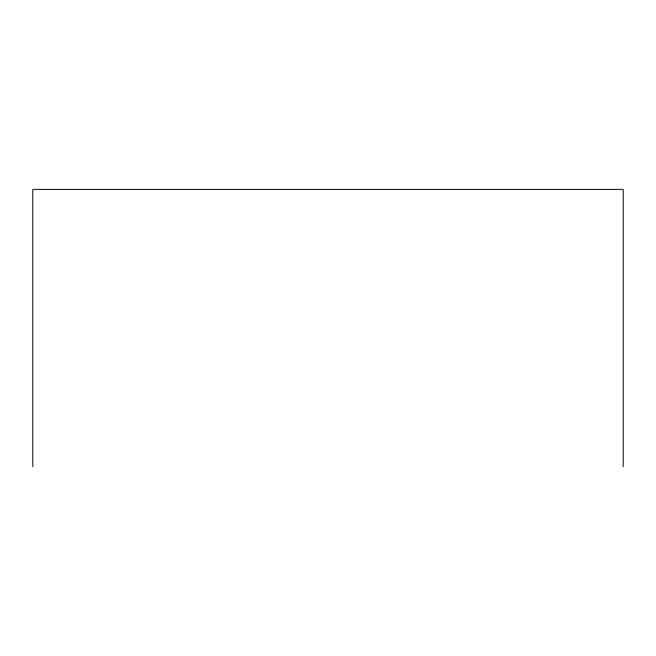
<?xml version="1.0" encoding="UTF-8"?>
<svg xmlns="http://www.w3.org/2000/svg" width="656" height="656" viewBox="0 0 656 656"><rect width="100%" height="100%" fill="white"/><g stroke="black" fill="none" stroke-linecap="round" stroke-linejoin="round"><path stroke-width="0.98" d="M623.2 466.629L623.2 189.371L32.8 189.371L32.8 466.629"/></g></svg>
